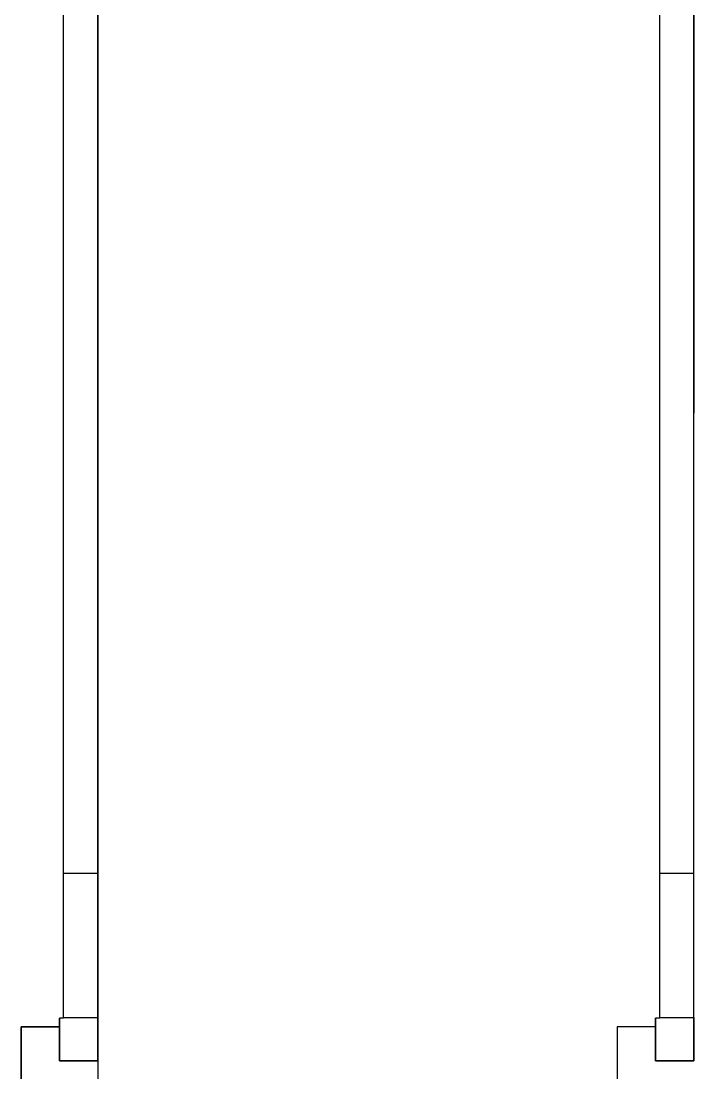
# Paper-space layout 'Sample Network Drawing - A1 Sheet' of a CAD drawing. Extents: x 49 to 806, y 22 to 564.
# Drawn here: x 401.83 to 405.78, y 264.75 to 270.92 of the extents above; entities that cross this region are included whole.
import ezdxf

# ---------------------------------------------------------------- set-up
doc = ezdxf.new("R2010")
doc.units = 0
doc.layers.add('N-EQPM-EXST', color=252, linetype='Continuous', lineweight=25)

psp = doc.layouts.new('Sample Network Drawing - A1 Sheet')

# ---------------------------------------------------------------- linework, layer by layer
at = {"layer": 'N-EQPM-EXST'}
for p, q in [((402.2814, 276.4168, -27.0761), (402.2814, 264.6168, -27.0761)), ((402.0814, 265.9168, -27.0761), (402.0814, 274.5168, -27.0761)), ((402.0814, 265.0668, -27.0761), (402.0814, 274.5168, -27.0761)), ((402.0814, 265.0668, -27.0761), (402.0814, 274.5168, -27.0761)), ((402.0814, 265.9168, -27.0761), (402.0814, 274.5168, -27.0761)), ((402.2814, 265.9168, -27.0761), (402.2814, 274.5168, -27.0761)), ((402.2814, 265.9168, -27.0761), (402.2814, 274.5168, -27.0761)), ((405.5814, 265.9168, -27.0761), (405.5814, 274.5168, -27.0761)), ((405.5814, 265.0668, -27.0761), (405.5814, 274.5168, -27.0761)), ((405.5814, 265.0668, -27.0761), (405.5814, 274.5168, -27.0761)), ((405.5814, 265.9168, -27.0761), (405.5814, 274.5168, -27.0761)), ((405.7814, 265.9168, -27.0761), (405.7814, 274.5168, -27.0761)), ((405.7814, 265.9168, -27.0761), (405.7814, 274.5168, -27.0761)), ((402.2814, 272.1168, -27.0761), (402.2814, 268.6168, -27.0761)), ((405.7814, 272.1168, -27.0761), (405.7814, 268.6168, -27.0761)), ((402.2814, 268.6168, -27.0761), (402.2814, 268.6168, -27.0761)), ((402.2814, 264.8168, -27.0761), (402.2814, 268.6168, -27.0761)), ((405.7814, 268.6168, -27.0761), (405.7814, 268.6168, -27.0761)), ((405.7814, 264.8168, -27.0761), (405.7814, 268.6168, -27.0761)), ((402.2814, 265.9168, -27.0761), (402.0814, 265.9168, -27.0761)), ((402.2814, 265.9168, -27.0761), (402.0814, 265.9168, -27.0761)), ((402.2814, 265.9168, -27.0761), (402.0814, 265.9168, -27.0761)), ((402.0814, 265.9168, -27.0761), (402.0814, 265.9168, -27.0761)), ((402.0814, 265.0718, -27.0761), (402.0814, 265.9168, -27.0761)), ((402.2814, 265.9168, -27.0761), (402.0814, 265.9168, -27.0761)), ((402.0814, 265.9168, -27.0761), (402.0814, 265.9168, -27.0761)), ((402.0814, 265.0718, -27.0761), (402.0814, 265.9168, -27.0761)), ((402.2814, 265.9168, -27.0761), (402.2814, 265.9168, -27.0761)), ((402.2814, 265.0718, -27.0761), (402.2814, 265.9168, -27.0761)), ((402.2814, 265.9168, -27.0761), (402.2814, 265.9168, -27.0761)), ((402.2814, 265.0718, -27.0761), (402.2814, 265.9168, -27.0761)), ((405.7814, 265.9168, -27.0761), (405.5814, 265.9168, -27.0761)), ((405.7814, 265.9168, -27.0761), (405.5814, 265.9168, -27.0761)), ((405.7814, 265.9168, -27.0761), (405.5814, 265.9168, -27.0761)), ((405.5814, 265.9168, -27.0761), (405.5814, 265.9168, -27.0761)), ((405.5814, 265.0718, -27.0761), (405.5814, 265.9168, -27.0761)), ((405.7814, 265.9168, -27.0761), (405.5814, 265.9168, -27.0761)), ((405.5814, 265.9168, -27.0761), (405.5814, 265.9168, -27.0761)), ((405.5814, 265.0718, -27.0761), (405.5814, 265.9168, -27.0761)), ((405.7814, 265.9168, -27.0761), (405.7814, 265.9168, -27.0761)), ((405.7814, 265.0718, -27.0761), (405.7814, 265.9168, -27.0761)), ((405.7814, 265.9168, -27.0761), (405.7814, 265.9168, -27.0761)), ((405.7814, 265.0718, -27.0761), (405.7814, 265.9168, -27.0761)), ((402.0814, 265.0668, -27.0761), (402.0564, 265.0668, -27.0761)), ((402.0564, 265.0668, -27.0761), (402.0564, 265.0168, -27.0761)), ((402.0814, 265.0668, -27.0761), (402.0564, 265.0668, -27.0761)), ((402.0564, 265.0168, -27.0761), (402.0564, 265.0668, -27.0761)), ((402.0564, 265.0168, -27.0761), (402.0564, 265.0668, -27.0761)), ((402.0564, 265.0668, -27.0761), (402.0564, 265.0668, -27.0761)), ((402.0564, 265.0668, -27.0761), (402.0564, 265.0168, -27.0761)), ((402.0814, 265.0668, -27.0761), (402.0564, 265.0668, -27.0761)), ((402.0564, 265.0668, -27.0761), (402.0564, 265.0668, -27.0761)), ((402.0814, 265.0668, -27.0761), (402.0564, 265.0668, -27.0761)), ((402.0814, 265.0718, -27.0761), (402.2814, 265.0718, -27.0761)), ((402.0814, 265.0718, -27.0761), (402.0814, 265.0668, -27.0761)), ((402.0814, 265.0718, -27.0761), (402.0814, 265.0718, -27.0761)), ((402.0814, 265.0718, -27.0761), (402.0814, 265.0718, -27.0761)), ((402.0814, 265.0718, -27.0761), (402.2814, 265.0718, -27.0761)), ((402.0814, 265.0718, -27.0761), (402.2814, 265.0718, -27.0761)), ((402.0814, 265.0718, -27.0761), (402.0814, 265.0668, -27.0761)), ((402.0814, 265.0718, -27.0761), (402.2814, 265.0718, -27.0761)), ((402.0814, 265.0668, -27.0761), (402.0814, 265.0668, -27.0761)), ((402.0814, 265.0668, -27.0761), (402.0814, 265.0668, -27.0761)), ((402.2814, 265.0718, -27.0761), (402.2814, 265.0718, -27.0761)), ((402.2814, 265.0718, -27.0761), (402.2814, 264.8168, -27.0761)), ((402.2814, 265.0718, -27.0761), (402.2814, 265.0718, -27.0761)), ((402.2814, 265.0718, -27.0761), (402.2814, 264.8168, -27.0761)), ((405.5814, 265.0668, -27.0761), (405.5564, 265.0668, -27.0761)), ((405.5564, 265.0668, -27.0761), (405.5564, 265.0168, -27.0761)), ((405.5814, 265.0668, -27.0761), (405.5564, 265.0668, -27.0761)), ((405.5564, 265.0168, -27.0761), (405.5564, 265.0668, -27.0761)), ((405.5564, 265.0168, -27.0761), (405.5564, 265.0668, -27.0761)), ((405.5564, 265.0668, -27.0761), (405.5564, 265.0668, -27.0761)), ((405.5564, 265.0668, -27.0761), (405.5564, 265.0168, -27.0761)), ((405.5814, 265.0668, -27.0761), (405.5564, 265.0668, -27.0761)), ((405.5564, 265.0668, -27.0761), (405.5564, 265.0668, -27.0761)), ((405.5814, 265.0668, -27.0761), (405.5564, 265.0668, -27.0761)), ((405.5814, 265.0718, -27.0761), (405.7814, 265.0718, -27.0761)), ((405.5814, 265.0718, -27.0761), (405.5814, 265.0668, -27.0761)), ((405.5814, 265.0718, -27.0761), (405.5814, 265.0718, -27.0761)), ((405.5814, 265.0718, -27.0761), (405.5814, 265.0718, -27.0761)), ((405.5814, 265.0718, -27.0761), (405.7814, 265.0718, -27.0761)), ((405.5814, 265.0718, -27.0761), (405.7814, 265.0718, -27.0761)), ((405.5814, 265.0718, -27.0761), (405.5814, 265.0668, -27.0761)), ((405.5814, 265.0718, -27.0761), (405.7814, 265.0718, -27.0761)), ((405.5814, 265.0668, -27.0761), (405.5814, 265.0668, -27.0761)), ((405.5814, 265.0668, -27.0761), (405.5814, 265.0668, -27.0761)), ((405.7814, 265.0718, -27.0761), (405.7814, 265.0718, -27.0761)), ((405.7814, 265.0718, -27.0761), (405.7814, 264.8168, -27.0761)), ((405.7814, 265.0718, -27.0761), (405.7814, 265.0718, -27.0761)), ((405.7814, 265.0718, -27.0761), (405.7814, 264.8168, -27.0761)), ((401.8314, 265.0168, -27.0761), (402.0564, 265.0168, -27.0761)), ((401.8314, 265.0168, -27.0761), (401.8314, 265.0168, -27.0761)), ((401.8314, 265.0168, -27.0761), (402.0564, 265.0168, -27.0761)), ((401.8314, 264.6168, -27.0761), (401.8314, 265.0168, -27.0761)), ((401.8314, 265.0168, -27.0761), (401.8314, 265.0168, -27.0761)), ((401.8314, 264.6168, -27.0761), (401.8314, 265.0168, -27.0761)), ((402.0564, 265.0168, -27.0761), (401.8314, 265.0168, -27.0761)), ((401.8314, 265.0168, -27.0761), (401.8314, 264.6168, -27.0761)), ((401.8314, 265.0168, -27.0761), (401.8314, 265.0168, -27.0761)), ((401.8314, 265.0168, -27.0761), (401.8314, 264.6168, -27.0761)), ((401.8314, 265.0168, -27.0761), (401.8314, 263.9168, -27.0761)), ((402.0564, 265.0168, -27.0761), (401.8314, 265.0168, -27.0761)), ((401.8314, 265.0168, -27.0761), (401.8314, 265.0168, -27.0761)), ((402.0564, 265.0168, -27.0761), (401.8314, 265.0168, -27.0761)), ((402.0564, 265.0168, -27.0761), (402.0564, 264.8168, -27.0761)), ((402.0564, 265.0168, -27.0761), (402.0564, 265.0168, -27.0761)), ((402.0564, 265.0168, -27.0761), (402.0564, 264.8168, -27.0761)), ((402.0564, 265.0168, -27.0761), (402.0564, 265.0168, -27.0761)), ((402.0564, 265.0168, -27.0761), (402.0564, 265.0168, -27.0761)), ((402.0564, 265.0168, -27.0761), (402.0564, 264.8168, -27.0761)), ((402.0564, 264.8168, -27.0761), (402.0564, 265.0168, -27.0761)), ((402.0564, 264.8168, -27.0761), (402.0564, 265.0168, -27.0761)), ((402.0564, 265.0168, -27.0761), (402.0564, 265.0168, -27.0761)), ((402.0564, 265.0168, -27.0761), (402.0564, 265.0168, -27.0761)), ((402.0564, 265.0168, -27.0761), (402.0564, 265.0168, -27.0761)), ((405.5564, 265.0168, -27.0761), (405.3314, 265.0168, -27.0761)), ((405.3314, 265.0168, -27.0761), (405.3314, 264.6168, -27.0761)), ((405.3314, 265.0168, -27.0761), (405.3314, 265.0168, -27.0761)), ((405.3314, 265.0168, -27.0761), (405.3314, 264.6168, -27.0761)), ((405.3314, 265.0168, -27.0761), (405.3314, 263.9168, -27.0761)), ((405.5564, 265.0168, -27.0761), (405.3314, 265.0168, -27.0761)), ((405.3314, 265.0168, -27.0761), (405.3314, 265.0168, -27.0761)), ((405.5564, 265.0168, -27.0761), (405.3314, 265.0168, -27.0761)), ((405.5564, 265.0168, -27.0761), (405.5564, 265.0168, -27.0761)), ((405.5564, 265.0168, -27.0761), (405.5564, 264.8168, -27.0761)), ((405.5564, 264.8168, -27.0761), (405.5564, 265.0168, -27.0761)), ((405.5564, 264.8168, -27.0761), (405.5564, 265.0168, -27.0761)), ((405.5564, 265.0168, -27.0761), (405.5564, 265.0168, -27.0761)), ((405.5564, 265.0168, -27.0761), (405.5564, 265.0168, -27.0761)), ((405.5564, 265.0168, -27.0761), (405.5564, 265.0168, -27.0761)), ((402.0564, 264.8168, -27.0761), (402.2814, 264.8168, -27.0761)), ((402.0564, 264.8168, -27.0761), (402.0564, 264.8168, -27.0761)), ((402.0564, 264.8168, -27.0761), (402.2814, 264.8168, -27.0761)), ((402.0564, 264.8168, -27.0761), (402.0564, 264.8168, -27.0761)), ((402.0564, 264.8168, -27.0761), (402.0564, 264.8168, -27.0761)), ((402.2814, 264.8168, -27.0761), (402.0564, 264.8168, -27.0761)), ((402.2814, 264.8168, -27.0761), (402.0564, 264.8168, -27.0761)), ((402.0564, 264.8168, -27.0761), (402.0564, 264.8168, -27.0761)), ((402.0564, 264.8168, -27.0761), (402.2814, 264.8168, -27.0761)), ((402.2814, 264.8168, -27.0761), (402.2814, 264.8168, -27.0761)), ((402.2814, 264.8168, -27.0761), (402.2814, 264.8168, -27.0761)), ((402.2814, 264.8168, -27.0761), (402.2814, 264.8168, -27.0761)), ((405.5564, 264.8168, -27.0761), (405.5564, 264.8168, -27.0761)), ((405.7814, 264.8168, -27.0761), (405.5564, 264.8168, -27.0761)), ((405.7814, 264.8168, -27.0761), (405.5564, 264.8168, -27.0761)), ((405.5564, 264.8168, -27.0761), (405.5564, 264.8168, -27.0761)), ((405.5564, 264.8168, -27.0761), (405.7814, 264.8168, -27.0761)), ((405.7814, 264.8168, -27.0761), (405.7814, 264.8168, -27.0761)), ((405.7814, 264.8168, -27.0761), (405.7814, 264.8168, -27.0761))]:
    psp.add_line(p, q, dxfattribs=at)

doc.saveas('drawing.dxf')
